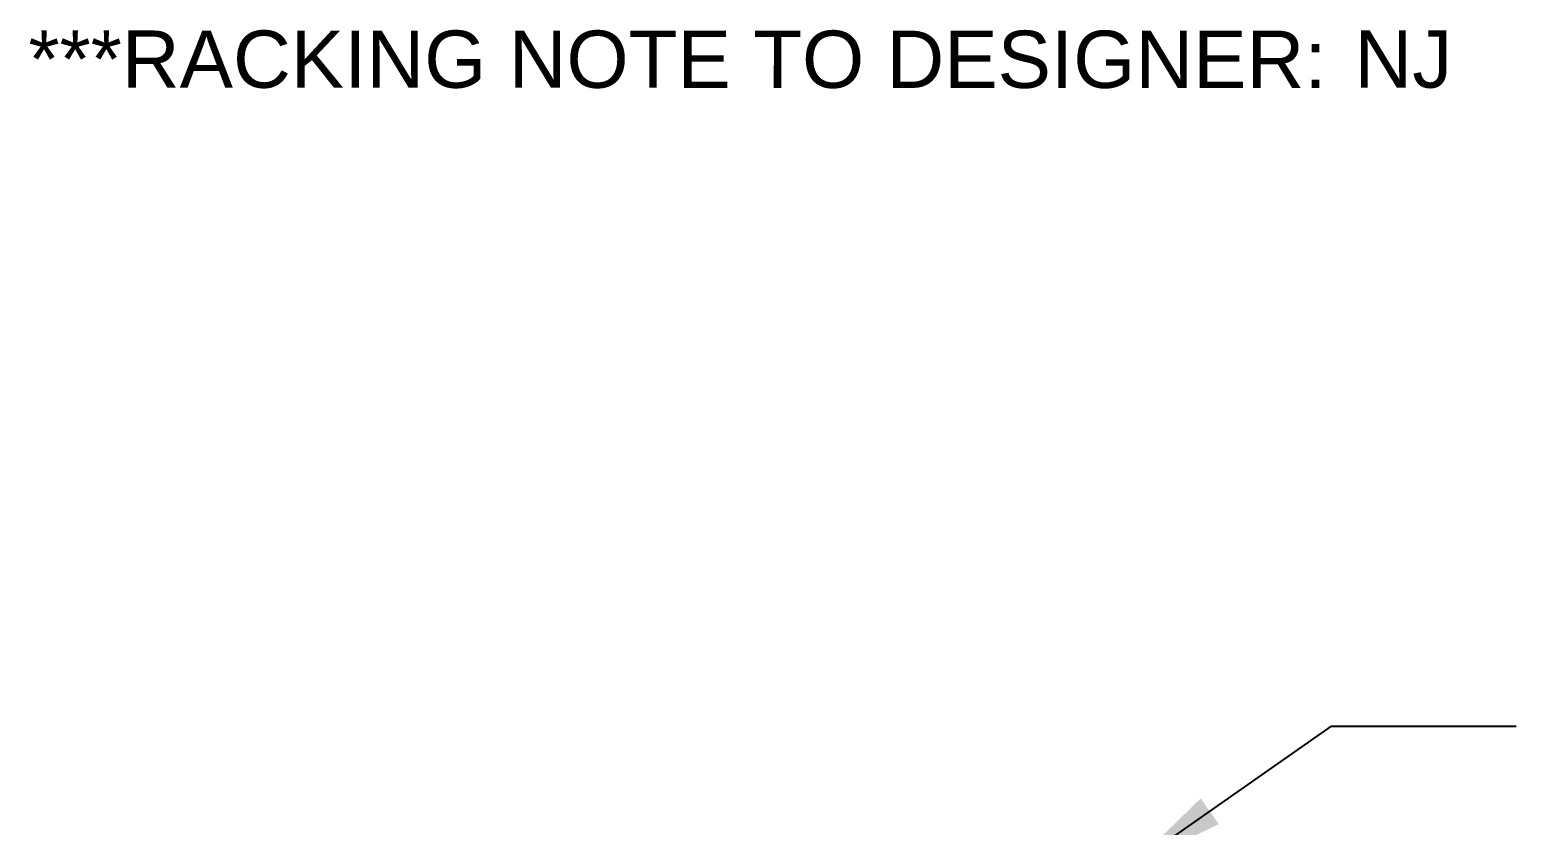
# Model space of a CAD drawing. Header units: feet. Extents: x 3965 to 4565, y 17056 to 17261.
# Drawn here: x 4306.1 to 4435.2, y 17192 to 17261.1 of the extents above; entities that cross this region are included whole.
import ezdxf

# ---------------------------------------------------------------- set-up
doc = ezdxf.new("R2010")
doc.units = ezdxf.units.FT
doc.header["$MEASUREMENT"] = 0
doc.styles.add('PAPER SPACE TXT', font='technic_.ttf', dxfattribs={"height": 0.125})
doc.styles.add('TITLE BBLOCK TEXT', font='ARIALUNI.TTF')
doc.dimstyles.new('PAPER SPACE', dxfattribs={"dimscale": 0, "dimtxt": 0.125, "dimasz": 0.125, "dimexe": 0, "dimexo": 0.020508, "dimgap": 0.041992, "dimtad": 1, "dimdec": 4, "dimzin": 3, "dimdsep": 46, "dimlunit": 4, "dimtxsty": 'PAPER SPACE TXT', "dimcen": 0.125, "dimclrd": 1, "dimclre": 1, "dimclrt": 7, "dimadec": 0, "dimazin": 0, "dimtfac": 1, "dimtdec": 4, "dimtofl": 0, "dimtmove": 2, "dimatfit": 3, "dimfxl": 1, "dimfrac": 2, "dimtolj": 1, "dimtzin": 0, "dimarcsym": 1})

msp = doc.modelspace()

# ---------------------------------------------------------------- texts
at = {"color": 2, "attachment_point": 1, "rotation": 359.9886, "style": 'TITLE BBLOCK TEXT'}
for s, insert, char_height, width in [('***RACKING NOTE TO DESIGNER:', (4305.97, 17261.06), 4.9766, 113.9229), ('NJ', (4421.18, 17261.06), 4.977, 198.2811)]:
    msp.add_mtext(s, dxfattribs=dict(at, insert=insert, char_height=char_height, width=width))

# ---------------------------------------------------------------- leaders
msp.add_leader([(4401.77, 17188.4), (4419.18, 17200.56), (4435.23, 17200.56)], dimstyle='PAPER SPACE', override={"dimscale": 66.653699, "dimtad": 0})

doc.saveas('drawing.dxf')
